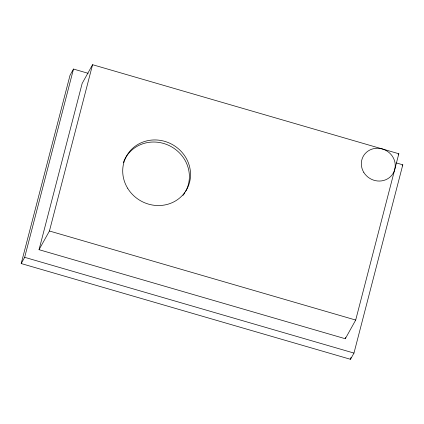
<?xml version="1.0" encoding="UTF-8"?>
<svg xmlns="http://www.w3.org/2000/svg" width="424" height="424" viewBox="0 0 424 424"><rect width="100%" height="100%" fill="white"/><g stroke="black" fill="none" stroke-linecap="round" stroke-linejoin="round"><path stroke-width="0.64" d="M396.445 162.959L402.8 164.809L353.971 353.075L350.505 359.303L21.2 263.548L70.029 75.281L73.495 69.048L88.118 73.304M21.2 263.548L24.666 257.315L73.495 69.048M39.04 249.688L82.171 83.385L92.57 64.697L398.825 153.753L355.699 320.051L345.295 338.739L39.04 249.688L49.444 231.001L92.57 64.697M345.295 338.739L345.629 337.462M350.505 359.303L351.003 357.384M398.194 154.882L398.825 153.753M402.169 165.938L402.8 164.809M49.444 231.001L355.699 320.051M24.666 257.315L353.971 353.075M184.843 192.745A34.408 32.293 29.1 0 1 182.983 195.416M123.299 162.758A34.408 32.293 29.1 0 1 125.446 158.009M125.769 157.452A34.408 32.293 29.1 0 1 171.556 146.821A34.408 32.293 29.1 0 1 185.495 191.632M363.771 172.361A17.204 16.149 29.1 0 0 393.143 173.337A17.204 16.149 29.1 0 0 377.964 148.257A17.204 16.149 29.1 0 0 363.771 172.361M127.587 188.161A34.408 32.293 29.1 0 0 186.327 190.116A34.408 32.293 29.1 0 0 155.963 139.957A34.408 32.293 29.1 0 0 127.587 188.161"/></g></svg>
